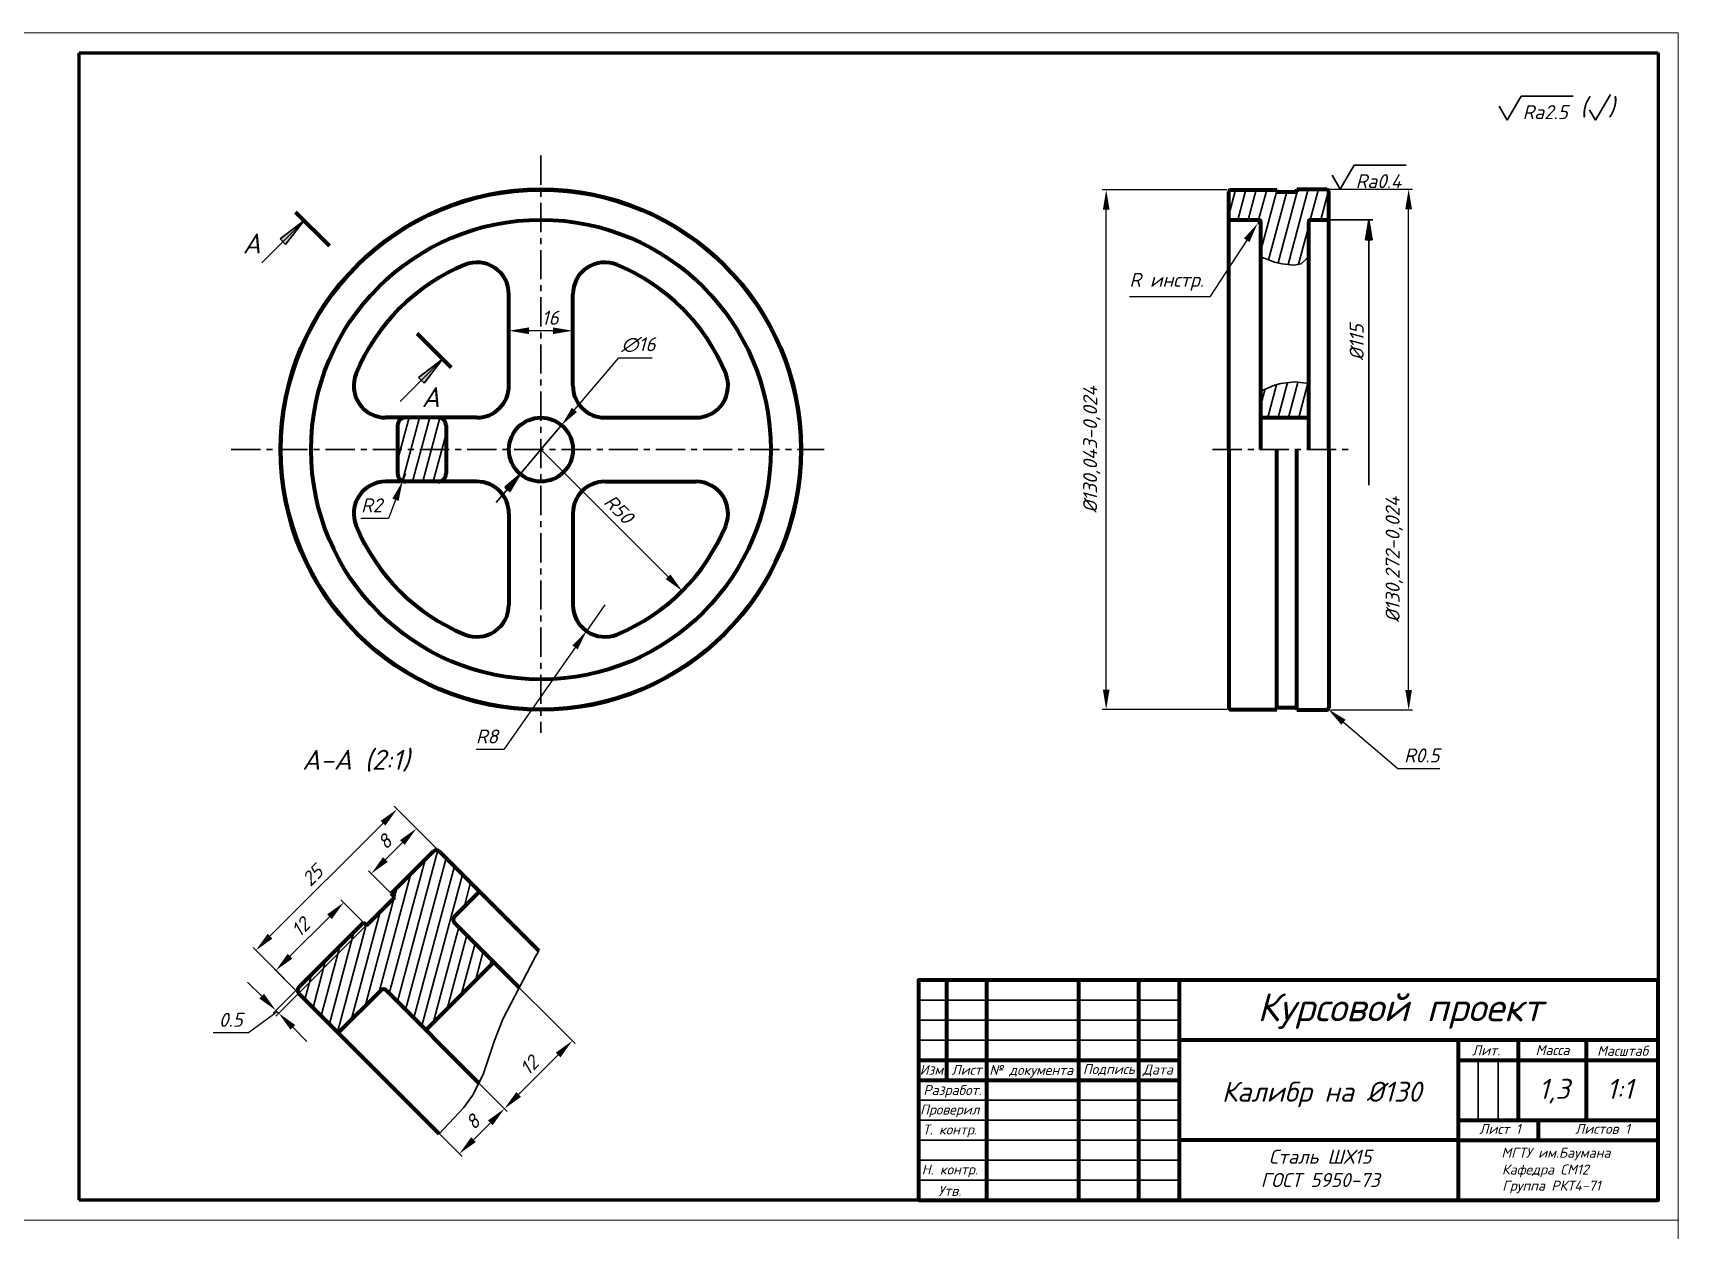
# Model space of a CAD drawing. Extents: x 3984 to 4893, y -1391 to 1983.
# Drawn here: x 4481.6 to 4893.2, y -1097 to -797.5 of the extents above; entities that cross this region are included whole.
import ezdxf
from ezdxf.enums import TextEntityAlignment as Align

# ---------------------------------------------------------------- set-up
doc = ezdxf.new("R2010")
doc.units = 0
doc.header["$MEASUREMENT"] = 0
for name, pattern in [('DASHDOTX2', [2, 1, -0.5, 0, -0.5]), ('K5LT_AXLED', [11.807581, 7.307581, -1.5, 1.5, -1.5]), ('K5LT_BASIC', [0])]:
    doc.linetypes.add(name, pattern=pattern)
doc.layers.add('0 VIEW0', color=7, linetype='Continuous')
doc.layers.add('OSI', color=18, linetype='DASHDOTX2')
doc.layers.add('Обводка', color=7, linetype='Continuous', lineweight=30)
doc.styles.get("Standard").update_dxf_attribs({"font": 'isocpeui.ttf', "height": 3.5})
doc.dimstyles.new('AM_ISO', dxfattribs={"dimtxt": 3.5, "dimasz": 5, "dimexe": 1, "dimexo": 1, "dimgap": 1.5, "dimtad": 3, "dimtoh": 1, "dimdsep": 46, "dimtxsty": 'Standard', "dimcen": 0, "dimclrd": 256, "dimclre": 256, "dimclrt": 256, "dimadec": 0, "dimazin": 2, "dimtp": 0.1, "dimtm": 0.1, "dimtfac": 0.71, "dimtmove": 0, "dimatfit": 2, "dimfxl": 1, "dimlwd": -1, "dimlwe": -1, "dimarcsym": 1})
doc.dimstyles.new('AM_ISO$3', dxfattribs={"dimtxt": 3.5, "dimasz": 5, "dimexe": 1, "dimexo": 1, "dimgap": 1.5, "dimtad": 3, "dimtoh": 1, "dimdsep": 46, "dimtxsty": 'Standard', "dimcen": 0, "dimclrd": 256, "dimclre": 256, "dimclrt": 256, "dimadec": 0, "dimazin": 2, "dimtp": 0.1, "dimtm": 0.1, "dimtfac": 0.71, "dimtofl": 0, "dimtmove": 0, "dimatfit": 0, "dimfxl": 1, "dimlwd": -1, "dimlwe": -1, "dimarcsym": 1})
pattern_1 = [(75, (166.2075, 683.4917), (-2.4148146, 0.6470476), [])]

# ---------------------------------------------------------------- blocks, each defined once
blk = doc.blocks.new('*D449')
at = {"layer": '0 VIEW0', "transparency": 16777216}
for p, q in [((4580.69, -1047.64), (4600.34, -1067.29)), ((4569.38, -1058.95), (4589.03, -1078.6)), ((4591.86, -1074.36), (4596.1, -1070.12))]:
    blk.add_line(p, q, dxfattribs=at)
at = {"layer": '0 VIEW0', "lineweight": 30, "transparency": 16777216}
for points in [[(4595.51, -1069.53), (4596.69, -1070.71), (4599.64, -1066.58)], [(4591.27, -1073.77), (4592.45, -1074.95), (4588.32, -1077.9)]]:
    blk.add_solid(points, dxfattribs=at)
at = {"layer": 'Defpoints', "color": 0, "lineweight": 30, "transparency": 16777216}
for p in [(4579.98, -1046.93), (4568.67, -1058.25), (4599.64, -1066.58)]:
    blk.add_point(p, dxfattribs=at)
at = {"layer": '0 VIEW0', "lineweight": 30, "transparency": 16777216, "insert": (4591.68, -1069.94), "char_height": 3.5, "attachment_point": 5, "rotation": 45}
blk.add_mtext('8', dxfattribs=at)
blk = doc.blocks.new('*D450')
at = {"layer": '0 VIEW0', "transparency": 16777216}
for p, q in [((4597.66, -1030.67), (4617.31, -1050.32)), ((4580.69, -1047.64), (4600.34, -1067.29)), ((4613.07, -1053.15), (4603.17, -1063.05))]:
    blk.add_line(p, q, dxfattribs=at)
at = {"layer": '0 VIEW0', "lineweight": 30, "transparency": 16777216}
for points in [[(4612.48, -1052.56), (4613.66, -1053.74), (4616.61, -1049.61)], [(4602.58, -1062.46), (4603.76, -1063.64), (4599.64, -1066.58)]]:
    blk.add_solid(points, dxfattribs=at)
at = {"layer": 'Defpoints', "color": 0, "lineweight": 30, "transparency": 16777216}
for p in [(4596.95, -1029.96), (4579.98, -1046.93), (4599.64, -1066.58)]:
    blk.add_point(p, dxfattribs=at)
at = {"layer": '0 VIEW0', "lineweight": 30, "transparency": 16777216, "insert": (4605.82, -1055.8), "char_height": 3.5, "attachment_point": 5, "rotation": 45}
blk.add_mtext('12', dxfattribs=at)
blk = doc.blocks.new('*D451')
at = {"layer": '0 VIEW0', "transparency": 16777216}
for p, q in [((4563.69, -1020.74), (4541.72, -1042.71)), ((4564.4, -1021.45), (4542.43, -1043.42)), ((4538.89, -1038.47), (4535.36, -1034.93)), ((4542.78, -1042.36), (4535.57, -1047.62)), ((4542.43, -1042), (4543.13, -1042.71)), ((4542.43, -1042), (4543.13, -1042.71)), ((4535.57, -1047.62), (4526.77, -1047.62)), ((4546.67, -1046.24), (4550.2, -1049.78))]:
    blk.add_line(p, q, dxfattribs=at)
at = {"layer": '0 VIEW0', "lineweight": 30, "transparency": 16777216}
for points in [[(4539.48, -1037.88), (4538.3, -1039.06), (4542.43, -1042)], [(4547.26, -1045.65), (4546.08, -1046.83), (4543.13, -1042.71)]]:
    blk.add_solid(points, dxfattribs=at)
at = {"layer": 'Defpoints', "color": 0, "lineweight": 30, "transparency": 16777216}
for p in [(4564.4, -1020.03), (4565.1, -1020.74), (4543.13, -1042.71)]:
    blk.add_point(p, dxfattribs=at)
at = {"layer": '0 VIEW0', "lineweight": 30, "transparency": 16777216, "insert": (4531.17, -1044.37), "char_height": 3.5, "attachment_point": 5}
blk.add_mtext('0.5', dxfattribs=at)
blk = doc.blocks.new('*D452')
at = {"layer": '0 VIEW0', "transparency": 16777216}
for p, q in [((4564.4, -1020.03), (4558.69, -1014.32)), ((4555.86, -1018.57), (4545.96, -1028.47)), ((4547.43, -1037), (4541.72, -1031.29))]:
    blk.add_line(p, q, dxfattribs=at)
at = {"layer": '0 VIEW0', "lineweight": 30, "transparency": 16777216}
for points in [[(4555.27, -1017.98), (4556.45, -1019.16), (4559.4, -1015.03)], [(4545.37, -1027.88), (4546.55, -1029.06), (4542.43, -1032)]]:
    blk.add_solid(points, dxfattribs=at)
at = {"layer": 'Defpoints', "color": 0, "lineweight": 30, "transparency": 16777216}
for p in [(4565.1, -1020.74), (4542.43, -1032), (4548.13, -1037.71)]:
    blk.add_point(p, dxfattribs=at)
at = {"layer": '0 VIEW0', "lineweight": 30, "transparency": 16777216, "insert": (4548.61, -1021.22), "char_height": 3.5, "attachment_point": 5, "rotation": 45}
blk.add_mtext('12', dxfattribs=at)
blk = doc.blocks.new('*D453')
at = {"layer": '0 VIEW0', "transparency": 16777216}
for p, q in [((4582.78, -1001.65), (4576.91, -995.78)), ((4574.08, -1000.02), (4569.84, -1004.26)), ((4571.47, -1012.96), (4565.6, -1007.09))]:
    blk.add_line(p, q, dxfattribs=at)
at = {"layer": '0 VIEW0', "lineweight": 30, "transparency": 16777216}
for points in [[(4573.5, -999.43), (4574.67, -1000.61), (4577.62, -996.48)], [(4569.25, -1003.67), (4570.43, -1004.85), (4566.31, -1007.8)]]:
    blk.add_solid(points, dxfattribs=at)
at = {"layer": 'Defpoints', "color": 0, "lineweight": 30, "transparency": 16777216}
for p in [(4583.49, -1002.35), (4566.31, -1007.8), (4572.18, -1013.67)]:
    blk.add_point(p, dxfattribs=at)
at = {"layer": '0 VIEW0', "lineweight": 30, "transparency": 16777216, "insert": (4569.66, -999.84), "char_height": 3.5, "attachment_point": 5, "rotation": 45}
blk.add_mtext('8', dxfattribs=at)
blk = doc.blocks.new('*D454')
at = {"layer": '0 VIEW0', "transparency": 16777216}
for p, q in [((4582.78, -1001.65), (4572.07, -990.94)), ((4569.25, -995.18), (4540.96, -1023.47)), ((4547.43, -1037), (4536.72, -1026.29))]:
    blk.add_line(p, q, dxfattribs=at)
at = {"layer": '0 VIEW0', "lineweight": 30, "transparency": 16777216}
for points in [[(4568.66, -994.59), (4569.84, -995.77), (4572.78, -991.65)], [(4540.37, -1022.88), (4541.55, -1024.06), (4537.43, -1027)]]:
    blk.add_solid(points, dxfattribs=at)
at = {"layer": 'Defpoints', "color": 0, "lineweight": 30, "transparency": 16777216}
for p in [(4583.49, -1002.35), (4537.43, -1027), (4548.13, -1037.71)]:
    blk.add_point(p, dxfattribs=at)
at = {"layer": '0 VIEW0', "lineweight": 30, "transparency": 16777216, "insert": (4551.59, -1008.25), "char_height": 3.5, "attachment_point": 5, "rotation": 45}
blk.add_mtext('25', dxfattribs=at)
blk = doc.blocks.new('*D455')
at = {"layer": '0 VIEW0', "transparency": 16777216}
for p, q in [((4600.74, -873.52), (4600.74, -870.98)), ((4611.74, -871.98), (4605.74, -871.98)), ((4616.74, -873.52), (4616.74, -870.98))]:
    blk.add_line(p, q, dxfattribs=at)
at = {"layer": '0 VIEW0', "lineweight": 30, "transparency": 16777216}
for points in [[(4605.74, -871.15), (4605.74, -872.82), (4600.74, -871.98)], [(4611.74, -871.15), (4611.74, -872.82), (4616.74, -871.98)]]:
    blk.add_solid(points, dxfattribs=at)
at = {"layer": 'Defpoints', "color": 0, "lineweight": 30, "transparency": 16777216}
for p in [(4600.74, -871.98), (4600.74, -874.52), (4616.74, -874.52)]:
    blk.add_point(p, dxfattribs=at)
at = {"layer": '0 VIEW0', "lineweight": 30, "transparency": 16777216, "insert": (4611.06, -868.73), "char_height": 3.5, "attachment_point": 5}
blk.add_mtext('16', dxfattribs=at)
blk = doc.blocks.new('*D456')
at = {"layer": '0 VIEW0', "transparency": 16777216}
for p, q in [((4617.14, -891.79), (4628.2, -878.72)), ((4628.2, -878.72), (4636.59, -878.72))]:
    blk.add_line(p, q, dxfattribs=at)
at = {"layer": '0 VIEW0', "lineweight": 30, "transparency": 16777216}
blk.add_solid([(4616.5, -891.26), (4617.77, -892.33), (4613.91, -895.61)], dxfattribs=at)
at = {"layer": 'Defpoints', "color": 0, "lineweight": 30, "transparency": 16777216}
for p in [(4613.91, -895.61), (4603.57, -907.82)]:
    blk.add_point(p, dxfattribs=at)
at = {"layer": '0 VIEW0', "lineweight": 30, "transparency": 16777216, "insert": (4633.15, -875.47), "char_height": 3.5, "attachment_point": 5}
blk.add_mtext('∅16', dxfattribs=at)
blk = doc.blocks.new('*D457')
at = {"layer": '0 VIEW0', "transparency": 16777216}
blk.add_line((4608.74, -901.72), (4640.56, -933.54), dxfattribs=at)
at = {"layer": '0 VIEW0', "lineweight": 30, "transparency": 16777216}
blk.add_solid([(4641.15, -932.95), (4639.97, -934.13), (4644.09, -937.07)], dxfattribs=at)
at = {"layer": 'Defpoints', "color": 0, "lineweight": 30, "transparency": 16777216}
for p in [(4608.74, -901.72), (4644.09, -937.07)]:
    blk.add_point(p, dxfattribs=at)
at = {"layer": '0 VIEW0', "lineweight": 30, "transparency": 16777216, "insert": (4628.23, -916.61), "char_height": 3.5, "attachment_point": 5, "rotation": 315}
blk.add_mtext('R50', dxfattribs=at)
blk = doc.blocks.new('*D458')
at = {"layer": '0 VIEW0', "transparency": 16777216}
for p, q in [((4780.34, -836.7), (4749.17, -836.7)), ((4750.17, -961.74), (4750.17, -841.7)), ((4780.34, -966.74), (4749.17, -966.74))]:
    blk.add_line(p, q, dxfattribs=at)
at = {"layer": '0 VIEW0', "lineweight": 30, "transparency": 16777216}
for points in [[(4749.34, -841.7), (4751.01, -841.7), (4750.17, -836.7)], [(4749.34, -961.74), (4751.01, -961.74), (4750.17, -966.74)]]:
    blk.add_solid(points, dxfattribs=at)
at = {"layer": 'Defpoints', "color": 0, "lineweight": 30, "transparency": 16777216}
for p in [(4750.17, -836.7), (4781.34, -836.7), (4781.34, -966.74)]:
    blk.add_point(p, dxfattribs=at)
at = {"layer": '0 VIEW0', "lineweight": 30, "transparency": 16777216, "insert": (4746.57, -901.72), "char_height": 3.5, "attachment_point": 5, "rotation": 90}
blk.add_mtext('%%c130,043-0,024', dxfattribs=at)
blk = doc.blocks.new('*D459')
at = {"layer": '0 VIEW0', "transparency": 16777216}
for p, q in [((4801.19, -836.58), (4826.84, -836.58)), ((4825.84, -961.85), (4825.84, -841.58)), ((4806.34, -966.85), (4826.84, -966.85))]:
    blk.add_line(p, q, dxfattribs=at)
at = {"layer": '0 VIEW0', "lineweight": 30, "transparency": 16777216}
for points in [[(4825, -841.58), (4826.67, -841.58), (4825.84, -836.58)], [(4825, -961.85), (4826.67, -961.85), (4825.84, -966.85)]]:
    blk.add_solid(points, dxfattribs=at)
at = {"layer": 'Defpoints', "color": 0, "lineweight": 30, "transparency": 16777216}
for p in [(4800.19, -836.58), (4825.84, -836.58), (4805.34, -966.85)]:
    blk.add_point(p, dxfattribs=at)
at = {"layer": '0 VIEW0', "lineweight": 30, "transparency": 16777216, "insert": (4822.24, -929.22), "char_height": 3.5, "attachment_point": 5, "rotation": 90}
blk.add_mtext('%%c130,272-0,024', dxfattribs=at)
blk = doc.blocks.new('*D470')
at = {"transparency": 16777216}
for p, q in [((4624.74, -940.55), (4620.15, -947.11)), ((4617.29, -951.2), (4599.44, -976.74)), ((4599.44, -976.74), (4592.55, -976.74))]:
    blk.add_line(p, q, dxfattribs=at)
at = {"lineweight": 30, "transparency": 16777216}
blk.add_solid([(4616.61, -950.73), (4617.97, -951.68), (4620.15, -947.11)], dxfattribs=at)
at = {"layer": 'Defpoints', "color": 0, "lineweight": 30, "transparency": 16777216}
for p in [(4624.74, -940.55), (4620.15, -947.11)]:
    blk.add_point(p, dxfattribs=at)
at = {"lineweight": 30, "transparency": 16777216, "insert": (4595.25, -973.49), "char_height": 3.5, "attachment_point": 5}
blk.add_mtext('R8', dxfattribs=at)
blk = doc.blocks.new('*D471')
at = {"transparency": 16777216}
for p, q in [((4574.87, -907.72), (4574.16, -909.58)), ((4572.37, -914.26), (4570.59, -918.93)), ((4570.59, -918.93), (4563.7, -918.93))]:
    blk.add_line(p, q, dxfattribs=at)
at = {"lineweight": 30, "transparency": 16777216}
blk.add_solid([(4571.59, -913.96), (4573.15, -914.55), (4574.16, -909.58)], dxfattribs=at)
at = {"layer": 'Defpoints', "color": 0, "lineweight": 30, "transparency": 16777216}
for p in [(4574.16, -909.58), (4574.87, -907.72)]:
    blk.add_point(p, dxfattribs=at)
at = {"lineweight": 30, "transparency": 16777216, "insert": (4566.39, -915.68), "char_height": 3.5, "attachment_point": 5}
blk.add_mtext('R2', dxfattribs=at)
blk = doc.blocks.new('*D472')
at = {"transparency": 16777216}
for p, q in [((4805.34, -966.35), (4805.72, -966.68)), ((4809.53, -969.91), (4823.13, -981.48)), ((4823.13, -981.48), (4833.62, -981.48))]:
    blk.add_line(p, q, dxfattribs=at)
at = {"lineweight": 30, "transparency": 16777216}
blk.add_solid([(4810.07, -969.28), (4808.99, -970.55), (4805.72, -966.68)], dxfattribs=at)
at = {"layer": 'Defpoints', "color": 0, "lineweight": 30, "transparency": 16777216}
for p in [(4805.34, -966.35), (4805.72, -966.68)]:
    blk.add_point(p, dxfattribs=at)
at = {"lineweight": 30, "transparency": 16777216, "insert": (4829.12, -978.23), "char_height": 3.5, "attachment_point": 5}
blk.add_mtext('R0.5', dxfattribs=at)
blk = doc.blocks.new('*D473')
at = {"transparency": 16777216}
for p, q in [((4788.34, -844.72), (4788.06, -845.14)), ((4785.34, -849.33), (4776.11, -863.5)), ((4776.11, -863.5), (4755.97, -863.5))]:
    blk.add_line(p, q, dxfattribs=at)
blk.add_arc((4788.34, -844.72), 0.5, 236.9354, 0, dxfattribs=at)
at = {"lineweight": 30, "transparency": 16777216}
blk.add_solid([(4784.64, -848.87), (4786.03, -849.78), (4788.06, -845.14)], dxfattribs=at)
at = {"layer": 'Defpoints', "color": 0, "lineweight": 30, "transparency": 16777216}
for p in [(4788.06, -845.14), (4788.34, -844.72)]:
    blk.add_point(p, dxfattribs=at)
at = {"lineweight": 30, "transparency": 16777216, "insert": (4765.29, -859.73), "char_height": 3.5, "attachment_point": 5}
blk.add_mtext('R инстр.', dxfattribs=at)

msp = doc.modelspace()

# ---------------------------------------------------------------- hatches: boundary and pattern name
at = {"lineweight": 30}
h = msp.add_hatch(color=18, dxfattribs=at)
h.set_gradient(color2=(0, 0, 0), one_color=1)
h.paths.add_polyline_path([(4549.49, -844.417), (4544.187, -849.721), (4544.885, -850.419)])
h.paths.add_polyline_path([(4549.49, -844.417), (4543.488, -849.022), (4544.187, -849.721)])
h = msp.add_hatch(color=18, dxfattribs=at)
h.set_gradient(color2=(0, 0, 0), one_color=1)
h.paths.add_polyline_path([(4815.004, -849.217), (4815.837, -849.217), (4815.837, -844.217)])
h.paths.add_polyline_path([(4815.837, -849.217), (4816.671, -849.217), (4815.837, -844.217)])
h = msp.add_hatch(color=18, dxfattribs=at)
h.set_gradient(color2=(0, 0, 0), one_color=1)
h.paths.add_polyline_path([(4578.132, -883.666), (4578.83, -884.364), (4584.133, -879.061)])
h.paths.add_polyline_path([(4578.83, -884.364), (4579.528, -885.062), (4584.133, -879.061)])
h = msp.add_hatch(color=18, dxfattribs=at)
h.set_gradient(color2=(0, 0, 0), one_color=1)
h.paths.add_polyline_path([(4603.57, -907.823), (4600.339, -911.64), (4600.975, -912.178)])
h.paths.add_polyline_path([(4599.703, -911.101), (4600.339, -911.64), (4603.57, -907.823)])
h = msp.add_hatch(dxfattribs=at)
h.set_pattern_fill('ANSI31', color=256, scale=20, angle=30, style=0)
h.set_pattern_definition(pattern_1)
h.paths.add_polyline_path([(4587.055, -1020.061, -0.4142136), (4587.055, -1018.647), (4593.419, -1012.283), (4583.327, -1002.191, 0.4142136), (4581.913, -1002.191), (4571.306, -1012.798), (4572.175, -1013.667), (4565.104, -1020.738), (4564.397, -1020.031), (4548.134, -1036.295, 0.4142136), (4548.134, -1037.709), (4550.874, -1040.449), (4558.063, -1047.639), (4568.67, -1037.032, -0.4142136), (4570.084, -1037.032), (4579.984, -1046.932), (4596.954, -1029.961)])
at = {"layer": '0 VIEW0', "lineweight": 30}
h = msp.add_hatch(dxfattribs=at)
h.set_pattern_fill('ANSI31', color=256, scale=20, angle=30, style=0)
h.set_pattern_definition(pattern_1)
h.paths.add_polyline_path([(4798.941, -855.218), (4800.392, -853.955), (4800.837, -853.322), (4800.837, -844.717), (4801.027, -844.324), (4801.337, -844.217), (4805.837, -844.217), (4805.837, -837.081), (4805.647, -836.688), (4805.337, -836.581), (4797.837, -836.581), (4797.837, -837.081), (4797.837, -837.195), (4792.837, -837.195), (4792.837, -837.081), (4792.837, -836.695), (4781.337, -836.695), (4780.945, -836.885), (4780.837, -837.195), (4780.837, -844.217), (4788.337, -844.217), (4788.73, -844.407), (4788.837, -844.717), (4788.837, -853.467), (4792.245, -854.815), (4794.165, -855.218), (4797.125, -855.595)])
h.paths.add_polyline_path([(4800.837, -885.151), (4797.08, -884.8), (4793.846, -885.151), (4790.364, -886.289), (4788.837, -887.062), (4788.837, -893.717), (4800.837, -893.717)])
h = msp.add_hatch(dxfattribs=at)
h.set_pattern_fill('ANSI31', color=256, scale=20, angle=30, style=0)
h.set_pattern_definition(pattern_1)
h.paths.add_polyline_path([(4585.017, -907.717), (4585.017, -895.717), (4584.627, -894.53), (4583.609, -893.806), (4583.017, -893.717), (4574.871, -893.717), (4573.685, -894.107), (4572.961, -895.125), (4572.871, -895.717), (4572.871, -907.717), (4573.261, -908.903), (4574.279, -909.627), (4574.871, -909.717), (4583.017, -909.717), (4584.203, -909.327), (4584.927, -908.309)])

# ---------------------------------------------------------------- linework, layer by layer
at = {"linetype": 'K5LT_AXLED', "lineweight": 30}
for p, q in [((4608.738, -828.17), (4608.738, -972.562)), ((4531.249, -901.717), (4679.584, -901.717))]:
    msp.add_line(p, q, dxfattribs=at)
at = {"lineweight": 100}
for p, q in [((4547.369, -842.296), (4555.854, -850.781)), ((4577.769, -872.697), (4586.254, -881.182))]:
    msp.add_line(p, q, dxfattribs=at)
at = {"lineweight": 30}
for p, q in [((4538.883, -855.024), (4549.49, -844.417)), ((4549.49, -844.417), (4543.488, -849.022)), ((4544.885, -850.419), (4549.49, -844.417)), ((4803.251, -844.217), (4816.837, -844.217)), ((4805.837, -844.217), (4815.837, -844.217)), ((4815.837, -844.217), (4815.004, -849.217)), ((4815.837, -844.217), (4815.837, -910.578)), ((4816.671, -849.217), (4815.837, -844.217)), ((4543.488, -849.022), (4544.885, -850.419)), ((4815.004, -849.217), (4816.671, -849.217)), ((4573.527, -889.667), (4584.133, -879.061)), ((4584.133, -879.061), (4578.132, -883.666)), ((4579.528, -885.062), (4584.133, -879.061)), ((4578.132, -883.666), (4579.528, -885.062)), ((4613.906, -895.61), (4608.738, -901.717)), ((4608.738, -901.717), (4603.57, -907.823)), ((4603.57, -907.823), (4597.531, -914.958)), ((4603.57, -907.823), (4599.703, -911.101)), ((4600.975, -912.178), (4603.57, -907.823)), ((4599.703, -911.101), (4600.975, -912.178)), ((4582.782, -1001.646), (4593.419, -1012.283)), ((4564.397, -1021.445), (4567.814, -1018.028)), ((4547.426, -1037.002), (4550.874, -1040.449))]:
    msp.add_line(p, q, dxfattribs=at)
at = {"color": 0, "lineweight": 70}
for p, q in [((4720.25, -1034.474), (4720.25, -1089.474)), ((4743.25, -1034.474), (4743.25, -1089.474)), ((4758.25, -1034.474), (4758.25, -1089.474)), ((4838.25, -1049.474), (4768.427, -1049.474)), ((4870.25, -1049.474), (4870.25, -1069.474)), ((4838.25, -1074.474), (4768.427, -1074.474)), ((4838.25, -1074.474), (4888.25, -1074.474))]:
    msp.add_line(p, q, dxfattribs=at)
at = {"color": 0, "lineweight": 30}
for p, q in [((4768.427, -1034.474), (4768.427, -1089.474)), ((4703.25, -1039.474), (4768.25, -1039.474)), ((4768.25, -1039.474), (4768.427, -1039.474)), ((4703.25, -1044.474), (4768.25, -1044.474)), ((4768.25, -1044.474), (4768.427, -1044.474)), ((4703.25, -1049.474), (4769.431, -1049.474)), ((4768.25, -1049.474), (4768.25, -1049.474)), ((4853.25, -1049.474), (4853.25, -1069.474)), ((4703.25, -1054.474), (4768.25, -1054.474)), ((4768.25, -1054.474), (4768.427, -1054.474)), ((4838.25, -1054.474), (4888.25, -1054.474)), ((4848.25, -1054.474), (4848.25, -1069.474)), ((4703.25, -1059.474), (4768.25, -1059.474)), ((4768.25, -1059.474), (4768.427, -1059.474)), ((4703.25, -1064.474), (4768.25, -1064.474)), ((4768.25, -1064.474), (4768.427, -1064.474)), ((4703.25, -1069.474), (4768.25, -1069.474)), ((4768.25, -1069.474), (4768.427, -1069.474)), ((4838.25, -1069.474), (4888.25, -1069.474)), ((4858.25, -1069.474), (4858.25, -1074.474)), ((4703.25, -1074.474), (4768.25, -1074.474)), ((4768.25, -1074.474), (4768.427, -1074.474)), ((4768.427, -1074.474), (4768.427, -1074.474)), ((4703.25, -1079.474), (4768.427, -1079.474)), ((4703.25, -1084.474), (4768.427, -1084.474))]:
    msp.add_line(p, q, dxfattribs=at)
at = {"linetype": 'Continuous', "lineweight": 0}
msp.add_line((4053.25, -1094.474), (4893.25, -1094.474), dxfattribs=at)
msp.add_lwpolyline([(4053.25, -1391.474), (4893.25, -1391.474), (4893.25, -797.474), (4053.25, -797.474)], close=True, dxfattribs=at)
at = {"color": 0, "lineweight": 70}
msp.add_lwpolyline([(4838.25, -1089.474), (4888.25, -1089.474), (4888.25, -1049.474), (4838.25, -1049.474)], close=True, dxfattribs=at)
at = {"layer": '0 VIEW0', "linetype": 'K5LT_BASIC', "lineweight": 60}
for p, q in [((4493.25, -1089.474), (4493.25, -802.474)), ((4493.25, -802.474), (4888.25, -802.474)), ((4888.25, -802.474), (4888.25, -1089.474)), ((4639.095, -844.217), (4639.339, -844.217)), ((4888.25, -1089.474), (4493.25, -1089.474))]:
    msp.add_line(p, q, dxfattribs=at)
at = {"layer": '0 VIEW0', "linetype": 'K5LT_BASIC', "lineweight": 70}
for p, q in [((4780.837, -901.717), (4780.837, -837.195)), ((4781.337, -836.695), (4792.837, -836.695)), ((4792.837, -837.081), (4792.837, -836.695)), ((4792.837, -836.695), (4792.837, -837.195)), ((4792.837, -837.195), (4797.837, -837.195)), ((4797.837, -836.581), (4805.337, -836.581)), ((4797.837, -837.081), (4797.837, -836.581)), ((4797.837, -837.081), (4797.837, -837.195)), ((4805.837, -901.717), (4805.837, -837.081)), ((4780.837, -844.217), (4788.337, -844.217)), ((4788.837, -901.717), (4788.837, -844.717)), ((4800.837, -901.717), (4800.837, -844.717)), ((4801.337, -844.217), (4805.837, -844.217)), ((4600.738, -885.717), (4600.738, -862.884)), ((4616.738, -885.717), (4616.738, -862.884)), ((4592.738, -893.717), (4569.905, -893.717)), ((4572.871, -895.717), (4572.871, -907.717)), ((4585.017, -895.717), (4585.017, -907.717)), ((4624.738, -893.717), (4647.571, -893.717)), ((4788.837, -893.717), (4800.837, -893.717)), ((4780.837, -901.717), (4780.837, -966.238)), ((4792.837, -966.238), (4792.837, -901.717)), ((4797.837, -966.238), (4797.837, -901.717)), ((4805.837, -901.717), (4805.837, -966.353)), ((4592.738, -909.717), (4569.905, -909.717)), ((4624.738, -909.717), (4647.571, -909.717)), ((4600.738, -917.717), (4600.738, -940.55)), ((4616.738, -917.717), (4616.738, -940.55)), ((4781.337, -966.738), (4792.837, -966.738)), ((4792.837, -966.738), (4792.837, -966.238)), ((4792.837, -966.238), (4797.837, -966.238)), ((4797.837, -966.853), (4797.837, -966.238)), ((4797.837, -966.853), (4805.337, -966.853)), ((4571.306, -1012.798), (4581.913, -1002.191)), ((4608.261, -1027.125), (4583.327, -1002.191)), ((4587.055, -1018.647), (4593.419, -1012.283)), ((4565.104, -1020.738), (4572.175, -1013.667)), ((4571.306, -1012.798), (4572.175, -1013.667)), ((4548.134, -1036.295), (4564.397, -1020.031)), ((4564.397, -1020.031), (4565.104, -1020.738)), ((4603.188, -1036.194), (4587.055, -1020.061)), ((4596.954, -1029.961), (4579.984, -1046.932)), ((4558.063, -1047.639), (4568.67, -1037.032)), ((4593.315, -1060.263), (4570.084, -1037.032)), ((4583.322, -1072.897), (4548.134, -1037.709))]:
    msp.add_line(p, q, dxfattribs=at)
at = {"layer": '0 VIEW0', "linetype": 'K5LT_AXLED', "lineweight": 30}
msp.add_line((4776.76, -901.717), (4810.886, -901.717), dxfattribs=at)
at = {"layer": '0 VIEW0', "linetype": 'K5LT_BASIC', "lineweight": 30}
for points in [[(4788.837, -853.467), (4792.245, -854.815), (4794.169, -855.219), (4797.134, -855.595), (4798.944, -855.217), (4800.394, -853.952), (4800.837, -853.322)], [(4788.837, -887.062), (4792.255, -885.568), (4793.853, -885.15), (4797.481, -884.8), (4800.837, -885.151)], [(4583.322, -1072.897), (4589.434, -1066.333), (4591.599, -1063.32), (4594.278, -1058.057), (4597.168, -1049.578), (4599.3, -1044.061), (4607.33, -1028.704), (4608.261, -1027.125)]]:
    msp.add_lwpolyline(points, dxfattribs=at)
at = {"layer": '0 VIEW0', "linetype": 'K5LT_BASIC', "lineweight": 70}
for radius in [65.136, 65.022, 57.5, 8]:
    msp.add_circle((4608.738, -901.717), radius, dxfattribs=at)
at = {"layer": '0 VIEW0', "linetype": 'K5LT_BASIC', "lineweight": 60}
for centre, start, end in [((4781.337, -837.195), 90, 180), ((4805.337, -837.081), 0, 90)]:
    msp.add_arc(centre, 0.5, start, end, dxfattribs=at)
at = {"layer": '0 VIEW0', "linetype": 'K5LT_BASIC', "lineweight": 70}
for centre, radius, start, end in [((4788.337, -844.717), 0.5, 0, 90), ((4801.337, -844.717), 0.5, 90, 180), ((4608.738, -901.717), 50, 112.39269, 157.60731), ((4592.738, -862.884), 8, 0, 112.39269), ((4624.738, -862.884), 8, 67.60731, 180), ((4608.738, -901.717), 50, 22.39269, 67.60731), ((4569.905, -885.717), 8, 157.60731, 270), ((4647.571, -885.717), 8, 270, 22.39269), ((4592.738, -885.717), 8, 270, 0), ((4624.738, -885.717), 8, 180, 270), ((4574.871, -895.717), 2, 90, 180), ((4583.017, -895.717), 2, 0, 90), ((4574.871, -907.717), 2, 180, 270), ((4583.017, -907.717), 2, 270, 0), ((4569.905, -917.717), 8, 90, 202.39269), ((4592.738, -917.717), 8, 0, 90), ((4624.738, -917.717), 8, 90, 180), ((4647.571, -917.717), 8, 337.60731, 90), ((4608.738, -901.717), 50, 202.39269, 247.60731), ((4608.738, -901.717), 50, 292.39269, 337.60731), ((4592.738, -940.55), 8, 247.60731, 0), ((4624.738, -940.55), 8, 180, 292.39269), ((4781.337, -966.238), 0.5, 180, 270), ((4805.337, -966.353), 0.5, 270, 0), ((4582.62, -1002.899), 1, 45, 135), ((4587.762, -1019.354), 1, 135, 225), ((4548.841, -1037.002), 1, 135, 225), ((4569.377, -1037.739), 1, 45, 135)]:
    msp.add_arc(centre, radius, start, end, dxfattribs=at)
at = {"layer": 'OSI', "color": 0, "linetype": 'ByBlock', "lineweight": 30}
for p, q in [((4850.507, -819.314), (4853.971, -813.314)), ((4872.61, -819.314), (4876.306, -812.912)), ((4848.486, -815.814), (4850.507, -819.314)), ((4871.089, -816.68), (4872.61, -819.314)), ((4808.746, -836.581), (4812.211, -830.581)), ((4806.726, -833.081), (4808.746, -836.581))]:
    msp.add_line(p, q, dxfattribs=at)
at = {"layer": 'OSI', "linetype": 'ByBlock', "lineweight": 30}
for p, q in [((4853.971, -813.314), (4866.971, -813.314)), ((4812.211, -830.581), (4825.211, -830.581))]:
    msp.add_line(p, q, dxfattribs=at)
at = {"layer": 'Обводка', "color": 0, "lineweight": 70}
for p, q in [((4710.25, -1034.474), (4710.25, -1059.474)), ((4720.25, -1034.474), (4720.25, -1089.474)), ((4743.25, -1034.474), (4743.25, -1089.474)), ((4758.25, -1034.474), (4758.25, -1089.474)), ((4768.427, -1034.474), (4768.427, -1089.474)), ((4838.25, -1049.474), (4838.25, -1089.474)), ((4853.25, -1049.474), (4853.25, -1069.474)), ((4870.25, -1049.474), (4870.25, -1069.474)), ((4703.25, -1054.474), (4768.427, -1054.474)), ((4838.25, -1054.474), (4888.25, -1054.474)), ((4703.25, -1059.474), (4768.427, -1059.474)), ((4838.25, -1069.474), (4888.25, -1069.474)), ((4858.25, -1069.474), (4858.25, -1074.474))]:
    msp.add_line(p, q, dxfattribs=at)
at = {"layer": 'Обводка', "color": 0, "lineweight": 30}
msp.add_line((4843.25, -1054.474), (4843.25, -1069.474), dxfattribs=at)
at = {"layer": 'Обводка', "color": 0, "lineweight": 70}
msp.add_lwpolyline([(4703.25, -1089.474), (4888.25, -1089.474), (4888.25, -1034.474), (4703.25, -1034.474)], close=True, dxfattribs=at)

# ---------------------------------------------------------------- texts
at = {"color": 0, "lineweight": 30}
for s, p in [('Лит.', (4845.207, -1052.004)), ('Масса', (4861.825, -1051.926)), ('Масштаб', (4879.372, -1052.121)), ('Изм.', (4706.825, -1056.875)), ('№ документа', (4731.409, -1057.259)), ('Подпись', (4750.832, -1056.891)), ('Дата', (4763.089, -1057.063)), ('Разработ.', (4711.686, -1062.275)), ('Проверил', (4711.017, -1067.152)), ('Т. контр.', (4711.017, -1072.152)), ('Лист 1', (4848.695, -1071.664)), ('Листов 1', (4874.35, -1071.644)), ('МГТУ им.Баумана', (4862.674, -1077.966)), ('Н. контр.', (4711.017, -1082.152)), ('Кафедра СМ12', (4860.034, -1082.157)), ('Утв.', (4711.017, -1087.152)), ('Группа РКТ4-71', (4861.566, -1086.188))]:
    msp.add_text(s, height=2.5, dxfattribs=at).set_placement(p, align=Align.MIDDLE)
msp.add_text('Лист', height=2.5, dxfattribs=at).set_placement((4718.993, -1058.133), align=Align.RIGHT)
at = {"lineweight": 30, "attachment_point": 1}
for s, insert, char_height, width in [('A', (4534.144, -847.644), 5, 4.93157), ('A', (4578.929, -886.073), 5, 4.93157), ('A-A (2:1)', (4549.024, -976.816), 5, 31.25851), ('\\pxqc;Сталь ШХ15\\PГОСТ 5950-73', (4787.188, -1076.867), 3.5, 33.04909)]:
    msp.add_mtext(s, dxfattribs=dict(at, insert=insert, char_height=char_height, width=width))
at = {"lineweight": 30, "insert": (4811.097, -879.438), "char_height": 3.5, "width": 37.72877, "attachment_point": 1, "rotation": 90}
msp.add_mtext('%%C115', dxfattribs=at)
at = {"layer": 'OSI', "color": 0, "linetype": 'ByBlock', "lineweight": 30, "attachment_point": 1}
for s, insert, char_height, width in [('(', (4868.749, -813.726), 4.5, 1.91148), (')', (4875.734, -813.715), 4.5, 1.91148), ('Ra2.5', (4854.341, -815.549), 3.5, 4.06839), ('Ra0.4', (4812.581, -832.815), 3.5, 4.06839), ('1,3', (4858.383, -1059.141), 5, 8.00699), ('1:1', (4875.383, -1059.141), 5, 8.00699)]:
    msp.add_mtext(s, dxfattribs=dict(at, insert=insert, char_height=char_height, width=width))
at = {"layer": 'Обводка', "color": 0, "lineweight": 30, "attachment_point": 1}
for s, insert, char_height, width in [('{\\C256;Курсовой проект}', (4787.986, -1037.734), 7, 115.54803), ('\\pxqc;{\\C256;Калибр на %%C130}', (4775.687, -1059.858), 5, 56.79954)]:
    msp.add_mtext(s, dxfattribs=dict(at, insert=insert, char_height=char_height, width=width))

# ---------------------------------------------------------------- dimensions: what is measured, and where the dimension line sits
at = {"lineweight": 30}
dim = msp.add_radius_dim(center=(4788.337, -844.717), mpoint=(4788.065, -845.136), text='R инстр.', dimstyle='AM_ISO', dxfattribs=at)
dim.commit()
dim.dimension.update_dxf_attribs({"geometry": '*D473', "text_midpoint": (4765.287, -863.5), "dimtype": 164})
dim = msp.add_radius_dim(center=(4574.871, -907.717), mpoint=(4574.157, -909.585), dimstyle='AM_ISO', dxfattribs=at)
dim.commit()
dim.dimension.update_dxf_attribs({"geometry": '*D471', "text_midpoint": (4566.393, -915.675)})
for center, mpoint, picture, middle in [((4624.738, -940.55), (4620.154, -947.106), '*D470', (4595.246, -976.738)), ((4805.337, -966.353), (4805.718, -966.677), '*D472', (4829.123, -981.475))]:
    dim = msp.add_radius_dim(center=center, mpoint=mpoint, dimstyle='AM_ISO', dxfattribs=at)
    dim.commit()
    dim.dimension.update_dxf_attribs({"geometry": picture, "text_midpoint": middle, "dimtype": 164})
at = {"layer": '0 VIEW0', "lineweight": 30}
for base, p1, p2, angle, text, picture, middle, dimtype in [((4750.173, -836.695), (4781.337, -966.738), (4781.337, -836.695), 90, '%%c130,043-0,024', '*D458', (4750.173, -901.717), 160), ((4825.837, -836.581), (4805.337, -966.853), (4800.19, -836.581), 90, '%%c130,272-0,024', '*D459', (4825.837, -929.223), 160), ((4537.426, -1027.002), (4583.489, -1002.353), (4548.134, -1037.709), 225, '25', '*D454', (4553.883, -1010.545), 161), ((4566.306, -1007.798), (4583.489, -1002.353), (4572.175, -1013.667), 225, '8', '*D453', (4571.963, -1002.141), 161), ((4542.426, -1032.002), (4565.104, -1020.738), (4548.134, -1037.709), 225, '12', '*D452', (4550.912, -1023.516), 161), ((4599.636, -1066.583), (4596.954, -1029.961), (4579.984, -1046.932), 225, '12', '*D450', (4608.121, -1058.098), 161), ((4599.636, -1066.583), (4568.67, -1058.245), (4579.984, -1046.932), 45, '8', '*D449', (4593.979, -1072.24), 161)]:
    dim = msp.add_linear_dim(base=base, p1=p1, p2=p2, angle=angle, text=text, dimstyle='AM_ISO', dxfattribs=at)
    dim.commit()
    dim.dimension.update_dxf_attribs({"geometry": picture, "text_midpoint": middle, "dimtype": dimtype})
dim = msp.add_linear_dim(base=(4600.738, -871.984), p1=(4616.738, -874.518), p2=(4600.738, -874.518), dimstyle='AM_ISO', dxfattribs=at)
dim.commit()
dim.dimension.update_dxf_attribs({"geometry": '*D455', "text_midpoint": (4611.063, -871.984), "dimtype": 160})
dim = msp.add_diameter_dim_2p(p1=(4603.57, -907.823), p2=(4613.906, -895.61), dimstyle='AM_ISO$3', dxfattribs=at)
dim.commit()
dim.dimension.update_dxf_attribs({"geometry": '*D456', "text_midpoint": (4633.147, -878.719), "dimtype": 163})
dim = msp.add_radius_dim(center=(4608.738, -901.717), mpoint=(4644.093, -937.072), dimstyle='AM_ISO', dxfattribs=at)
dim.commit()
dim.dimension.update_dxf_attribs({"geometry": '*D457', "text_midpoint": (4625.93, -918.908), "dimtype": 164})
dim = msp.add_linear_dim(base=(4543.134, -1042.709), p1=(4564.397, -1020.031), p2=(4565.104, -1020.738), angle=315, text='0.5', dimstyle='AM_ISO', override={"dimtmove": 1}, dxfattribs=at)
dim.commit()
dim.dimension.update_dxf_attribs({"geometry": '*D451', "text_midpoint": (4534.073, -1047.615), "dimtype": 161})

doc.saveas('drawing.dxf')
